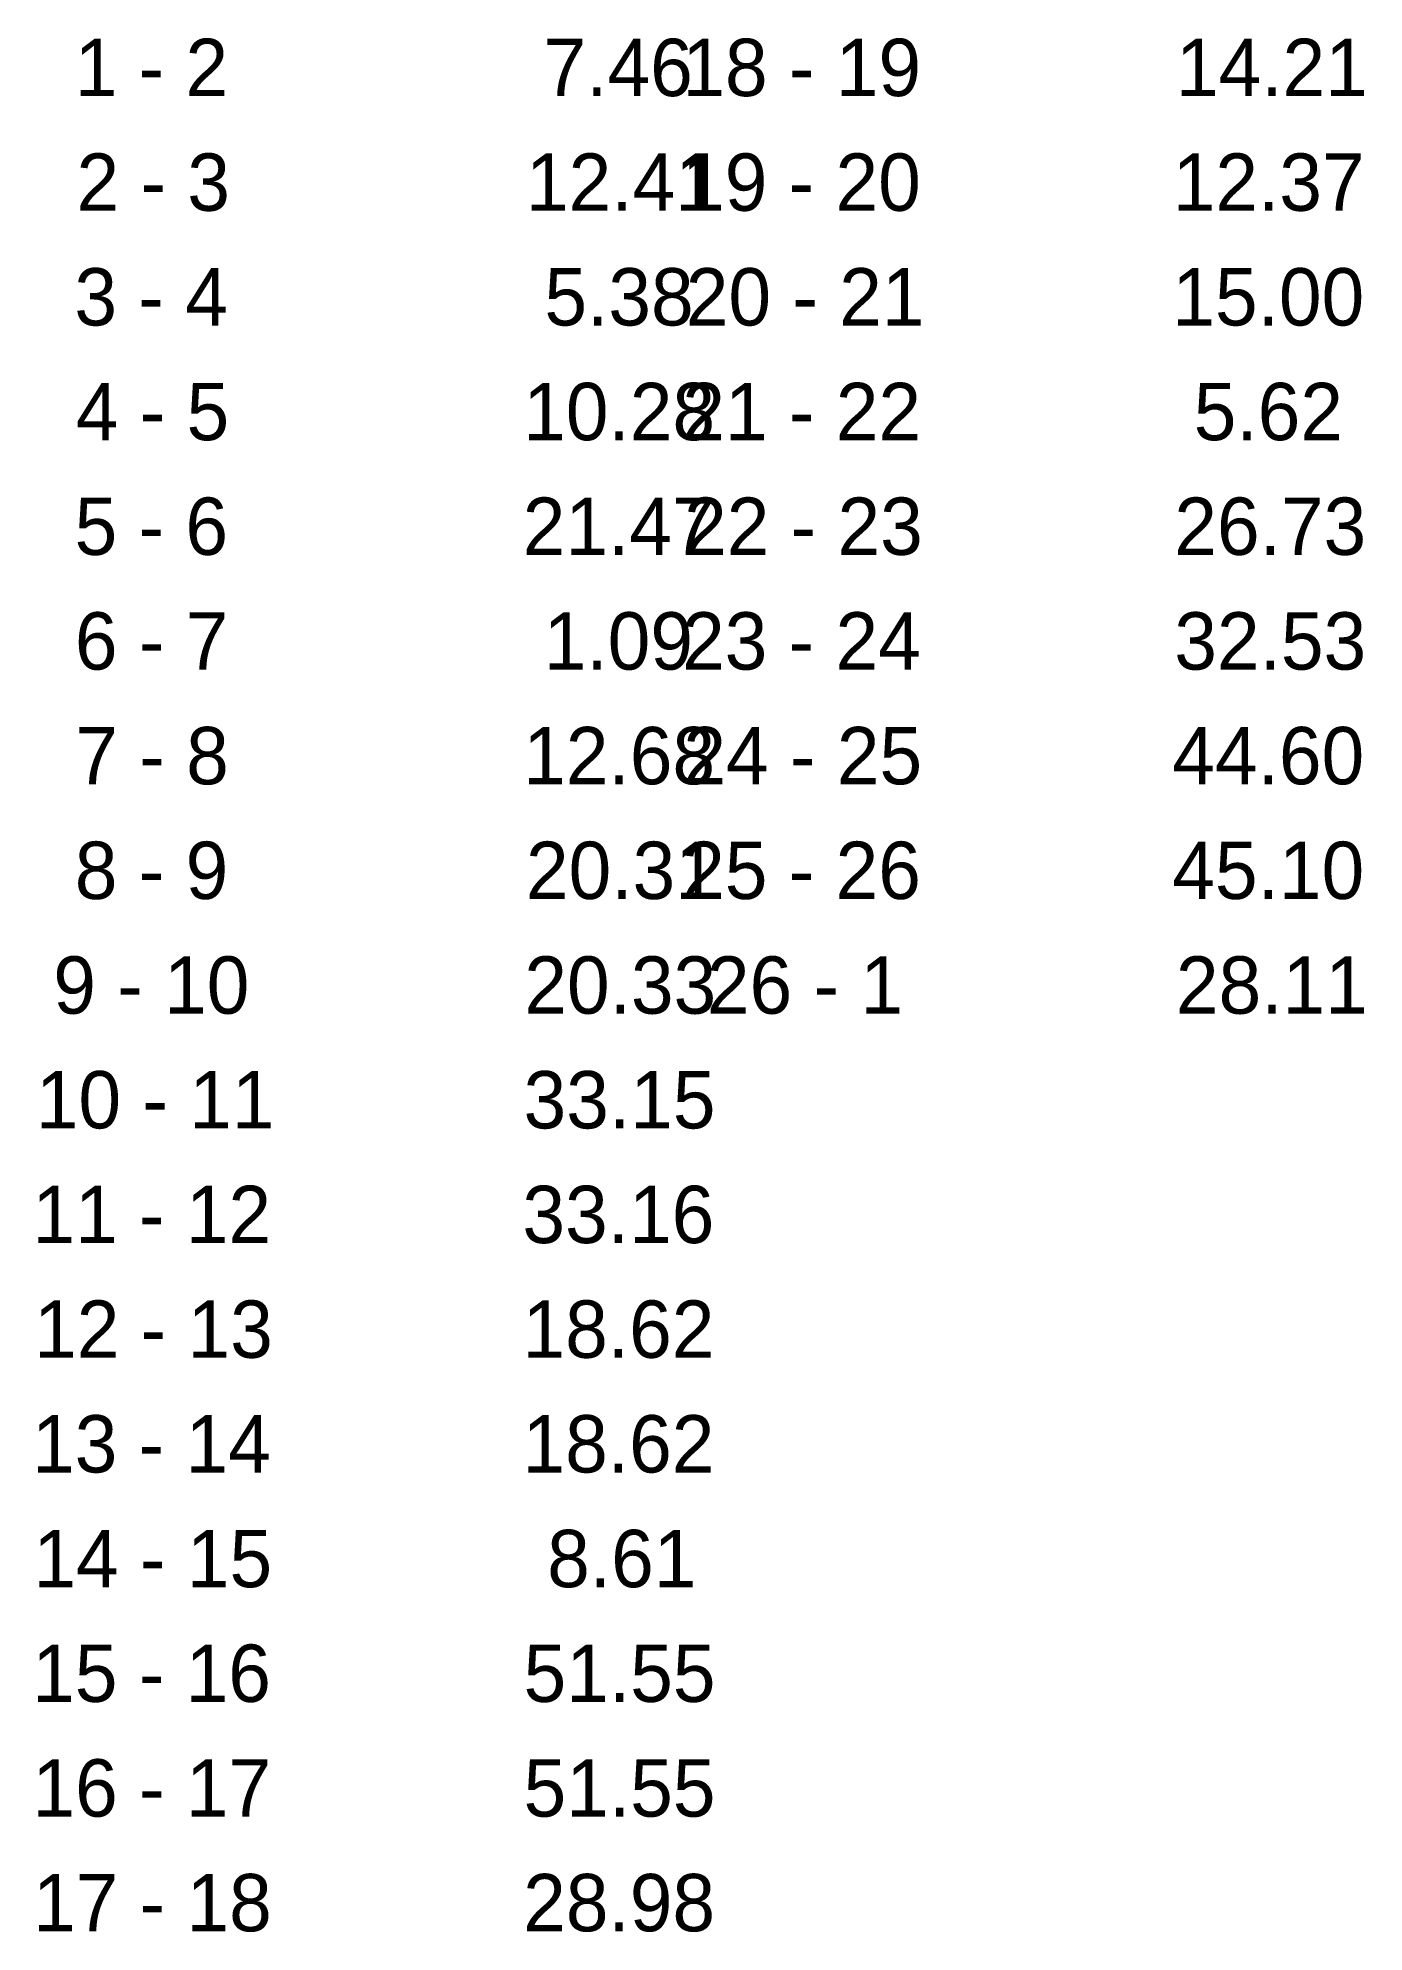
# Model space of a CAD drawing. Extents: x 531504 to 535015, y 1847419 to 1848091.
# Drawn here: x 531504 to 531642.8, y 1847419.2 to 1847617.4 of the extents above.
import ezdxf

# ---------------------------------------------------------------- set-up
doc = ezdxf.new("R2010")
doc.units = 0
doc.layers.add('Level 52', color=7, linetype='Continuous')

msp = doc.modelspace()

# ---------------------------------------------------------------- texts
at = {"layer": 'Level 52'}
for s, p in [('1 - 2', (531507.9, 1847611.29)), ('7.46', (531556.95, 1847611.29)), ('18 - 19', (531571.47, 1847611.29)), ('14.21', (531623.11, 1847611.29)), ('2 - 3', (531508.09, 1847599.29)), ('12.41', (531555.11, 1847599.29)), ('19 - 20', (531571.44, 1847599.29)), ('12.37', (531622.77, 1847599.29)), ('3 - 4', (531507.87, 1847587.29)), ('5.38', (531557.04, 1847587.29)), ('20 - 21', (531571.83, 1847587.29)), ('15.00', (531622.73, 1847587.29)), ('4 - 5', (531508.01, 1847575.29)), ('10.28', (531554.82, 1847575.29)), ('21 - 22', (531571.47, 1847575.29)), ('5.62', (531624.97, 1847575.29)), ('5 - 6', (531507.89, 1847563.29)), ('21.47', (531554.77, 1847563.29)), ('22 - 23', (531571.65, 1847563.29)), ('26.73', (531622.94, 1847563.29)), ('6 - 7', (531507.92, 1847551.29)), ('1.09', (531556.97, 1847551.29)), ('23 - 24', (531571.44, 1847551.29)), ('32.53', (531622.94, 1847551.29)), ('7 - 8', (531507.97, 1847539.29)), ('12.68', (531554.82, 1847539.29)), ('24 - 25', (531571.58, 1847539.29)), ('44.60', (531622.73, 1847539.29)), ('8 - 9', (531507.91, 1847527.29)), ('20.31', (531555.11, 1847527.29)), ('25 - 26', (531571.45, 1847527.29)), ('45.10', (531622.73, 1847527.29)), ('9 - 10', (531505.66, 1847515.29)), ('20.33', (531554.94, 1847515.29)), ('26 - 1', (531574.04, 1847515.29)), ('28.11', (531623.11, 1847515.29)), ('10 - 11', (531503.83, 1847503.29)), ('33.15', (531554.86, 1847503.29)), ('11 - 12', (531503.47, 1847491.29)), ('33.16', (531554.74, 1847491.29)), ('12 - 13', (531503.65, 1847479.29)), ('18.62', (531554.75, 1847479.29)), ('13 - 14', (531503.44, 1847467.29)), ('18.62', (531554.75, 1847467.29)), ('14 - 15', (531503.58, 1847455.29)), ('8.61', (531557.33, 1847455.29)), ('15 - 16', (531503.45, 1847443.29)), ('51.55', (531554.86, 1847443.29)), ('16 - 17', (531503.48, 1847431.29)), ('51.55', (531554.86, 1847431.29)), ('17 - 18', (531503.54, 1847419.29)), ('28.98', (531554.82, 1847419.29))]:
    msp.add_text(s, height=6, dxfattribs=at).set_placement(p)

doc.saveas('drawing.dxf')
